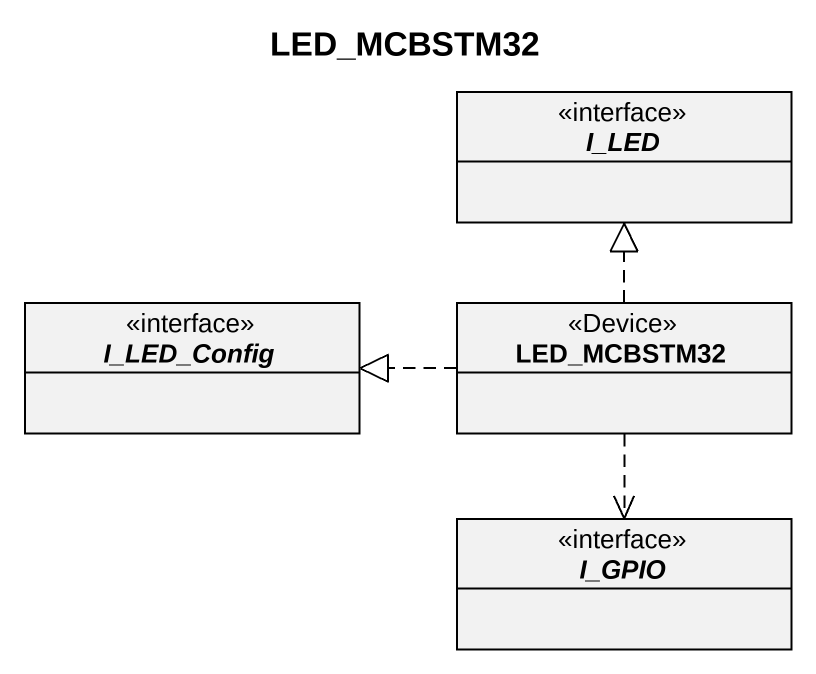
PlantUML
@startuml
title LED_MCBSTM32
hide circle
hide empty members
interface I_LED
interface I_LED_Config
class LED_MCBSTM32 <<Device>>
interface I_GPIO
LED_MCBSTM32 .up.|> I_LED
LED_MCBSTM32 .up.|> I_LED
LED_MCBSTM32 .left.|> I_LED_Config
LED_MCBSTM32 ..> I_GPIO
@enduml
